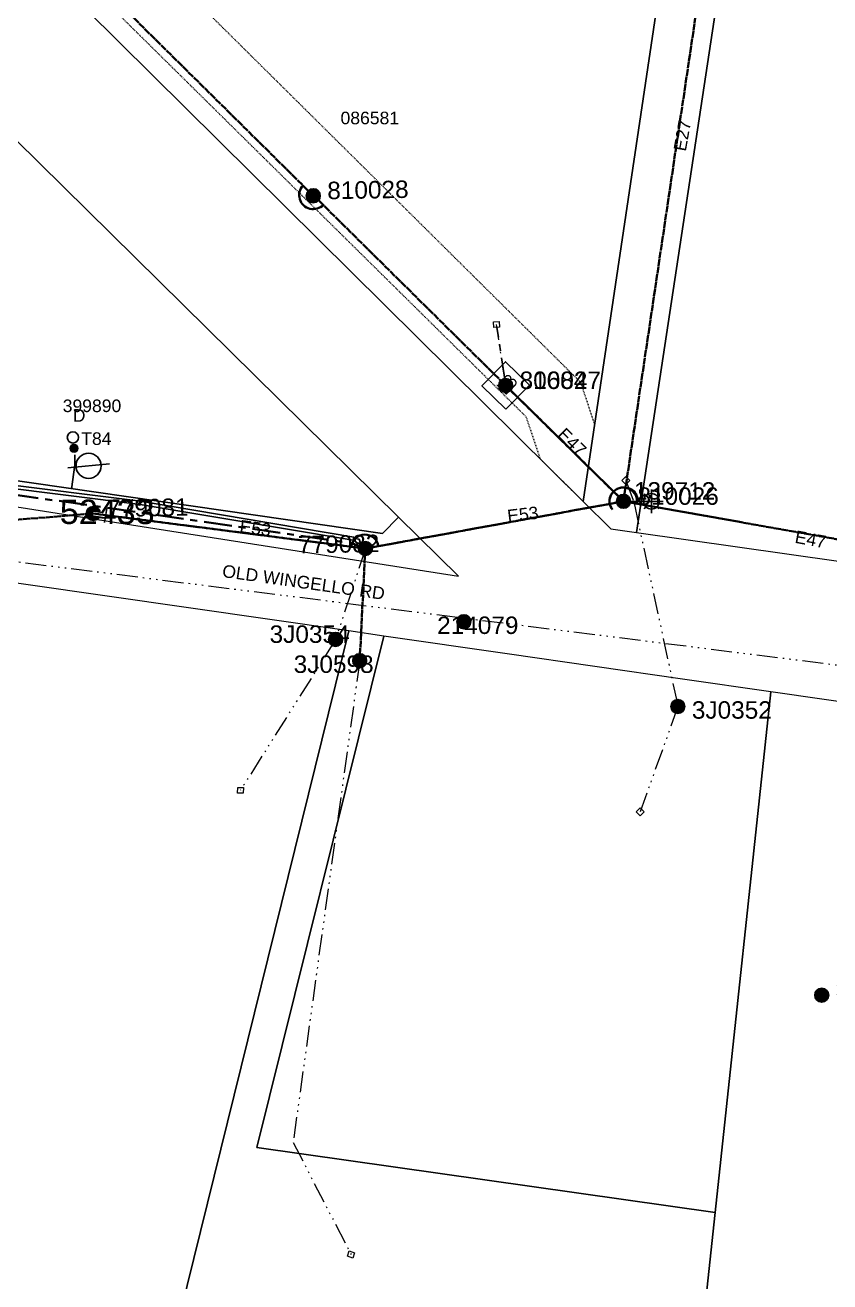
# Model space of a CAD drawing. Header units: metres. Extents: x 244561 to 254068, y 6159332 to 6162744.
# Drawn here: x 251760.8 to 251876.1, y 6162017.4 to 6162197.4 of the extents above; entities that cross this region are included whole.
import ezdxf
from ezdxf.enums import TextEntityAlignment as Align

# ---------------------------------------------------------------- set-up
doc = ezdxf.new("R2010")
doc.units = ezdxf.units.M
for name, pattern in [('Cable Exist OH', [1, 1, 0]), ('Cable Exist UG', [7, 4, -1, 1, -1]), ('DASHED', [19.05, 12.7, -6.35]), ('HIDDEN2', [0.1875, 0.125, -0.0625]), ('PHANTOMX2', [6.6, 3, -0.75, 0.2, -0.75, 0.2, -0.75, 0.2, -0.75])]:
    doc.linetypes.add(name, pattern=pattern)
doc.layers.get('0').update_dxf_attribs({"color": 6})
for name, color, linetype, lineweight in [('_User_HV_Exist', 1, 'Continuous', 35), ('_User_LV_Exist', 5, 'Continuous', 35), ('Cadastre Developer_SP_NEW', 92, 'Continuous', 15), ('Cadastre Land Parcels_SP_EXT', 118, 'Continuous', 15), ('Cadastre Other Property_SP_EXT', 138, 'DASHED', 15), ('Cadastre Roads_SP_EXT', 218, 'Continuous', 15), ('Mains_HV_EXT', 13, 'Continuous', 25), ('Mains_LV_EXT', 163, 'Continuous', 25), ('Mains_SL_EXT', 131, 'Continuous', 25), ('Services_SP_EXT', 42, 'PHANTOMX2', 20)]:
    doc.layers.add(name, color=color, linetype=linetype, lineweight=lineweight)
for name, color, linetype in [('Duct_SP_EXT', 30, 'Continuous'), ('Equip_SP_HV_EXT', 7, 'Continuous'), ('Equip_SP_SL_EXT', 7, 'Continuous'), ('SupportsOH_SP_TR_HV_LV_SL_EXT', 7, 'Continuous'), ('Trench_SP_EXT', 7, 'Continuous')]:
    doc.layers.add(name, color=color, linetype=linetype)
doc.styles.add('HVSW_LABEL', font='arial.ttf', dxfattribs={"height": 3.5})
doc.styles.add('iecARIAL', font='arial.ttf', dxfattribs={"height": 2})
doc.styles.add('POLE_LABEL', font='arial.ttf', dxfattribs={"height": 2})
doc.styles.add('SL_LABEL', font='arial.ttf', dxfattribs={"height": 2})
doc.styles.get("Standard").update_dxf_attribs({"font": 'arial.ttf'})

# ---------------------------------------------------------------- blocks, each defined once
blk = doc.blocks.new('DUCT_EXT')
blk.add_circle((0, 0.8), 0.8)
at = {"flags": 1}
blk.add_attdef('Z', (0, 0), '', height=0.2, dxfattribs=at)
at = {"flags": 9}
for tag, p in [('DUCT_CODE', (0, 0)), ('XSECT_TYPE', (0, -0.2)), ('STATE', (0, -0.6)), ('FB_REFERENCE', (0, -0.4)), ('NOTES', (0, -0.8))]:
    blk.add_attdef(tag, text='', height=0.2, dxfattribs=at).set_placement(p, align=Align.MIDDLE_LEFT)
blk = doc.blocks.new('SL_LANTERN_EXT')
at = {"flags": 9}
for tag, p in [('LRATECODE', (-7.4, 0)), ('LOUTREACHVOCAB', (-7.2, 0)), ('LOUTREACH', (-7, 0)), ('LANTNUMBER', (-6.6, 0)), ('LNEW', (-6.4, 0)), ('LMASTVOCAB', (-6.2, 0)), ('LMAST', (-6, 0)), ('LLAMPVOCAB', (-5.8, 0)), ('LLAMP', (-5.6, 0)), ('LEXIST', (-5.4, 0)), ('LCHARGE3PERCENT', (-5.2, 0)), ('LCHARGE3', (-5, 0)), ('LCHARGE2PERCENT', (-4.8, 0)), ('LCHARGE2', (-4.6, 0)), ('LCHARGE1PERCENT', (-4.4, 0)), ('LCHARGE1', (-4.2, 0)), ('LCATEGORY', (-4, 0)), ('LBRACKETVOCAB', (-3.8, 0)), ('LBRACKET', (-3.6, 0)), ('LKINGHEIGHT', (-3.4, 0)), ('CREPLACE', (-3.2, 0)), ('CREMOVE', (-3, 0)), ('CNUMBER', (-2.8, 0)), ('CNEW', (-2.6, 0)), ('CEXIST', (-2.4, 0)), ('USAGE', (-2.2, 0)), ('STATE', (-2, 0)), ('OWNED_BY', (-1.8, 0)), ('ORIENTATION', (-1.6, 0)), ('OPERATING_VOLTAGE', (-1.4, 0)), ('NO_PHASES', (-1.2, 0)), ('LANTERN_TYPE', (-1, 0)), ('LANTERN_PURPOSE', (-0.8, 0)), ('CONTROL_TYPE', (-0.6, 0)), ('CONSTRUCTED_VOLTAGE', (-0.4, 0))]:
    blk.add_attdef(tag, text='', height=0.001, rotation=270, dxfattribs=at).set_placement(p, align=Align.MIDDLE_LEFT)
at = {"style": 'SL_LABEL', "flags": 9}
blk.add_attdef('STREET_CODE', text='', height=0.001, rotation=270, dxfattribs=at).set_placement((0, 0), align=Align.MIDDLE_LEFT)
at = {"flags": 1}
blk.add_attdef('Z', (0, 0), '', height=0.001, rotation=270, dxfattribs=at)
at = {"width": 0.9}
blk.add_attdef('LNUMBER', text='', height=1, dxfattribs=at).set_placement((7, -1), align=Align.MIDDLE_LEFT)
at = {"flags": 9}
for tag, p in [('LREMOVE', (0, -7.6)), ('LREPLACE', (0, -7.8)), ('LTYPE', (0, -8)), ('LTYPEVOCAB', (0, -8.2)), ('LEGEND', (0, -8.4)), ('SUBURB', (0, -8.6)), ('STREETNAME', (0, -8.8)), ('LOCATION', (0, -9)), ('NOTES', (0, -9.2)), ('MAINTAINED_BY', (0, -9.86))]:
    blk.add_attdef(tag, text='', height=0.001, dxfattribs=at).set_placement(p, align=Align.MIDDLE_LEFT)
blk.add_attdef('OPERATED_BY', (0, -9.61), '', height=0.001, dxfattribs=at)
blk.add_wipeout([(5.69, 0), (5.06, -1.06), (4, -1.69), (2.94, -1.06), (2.31, 0), (2.94, 1.06), (4, 1.69), (5.06, 1.06)])
for p, q in [((0, 0), (4, 0)), ((2.94, 1.06), (3.2, 0.8)), ((4, 1.69), (4, 0)), ((5.06, 1.06), (4.8, 0.8)), ((2.94, -1.06), (3.2, -0.8)), ((4, 0), (5.69, 0)), ((4, 0), (4, -1.69)), ((5.06, -1.06), (4.8, -0.8))]:
    blk.add_line(p, q)
blk.add_circle((4, 0), 1.12)
blk = doc.blocks.new('CCP_EXT')
at = {"flags": 9}
for tag, p in [('STATE', (0, -1.8)), ('LIFE_SUPPORT', (0, -1.6)), ('NOTES', (0, -2))]:
    blk.add_attdef(tag, text='', height=0.2, dxfattribs=at).set_placement(p, align=Align.MIDDLE_LEFT)
blk.add_wipeout([(0, 0.57), (0.57, 0), (0, -0.57), (-0.57, 0)])
blk.add_lwpolyline([(-0.57, 0), (0, 0.57), (0.57, 0), (0, -0.57), (-0.57, 0)])
at = {"flags": 1}
blk.add_attdef('Z', (0, 0), '', height=0.2, dxfattribs=at)
at = {"flags": 9}
for tag, p in [('CCP_TYPE', (0, 0)), ('CONSTRUCTED_VOLTAGE', (0, -0.2)), ('OPERATING_VOLTAGE', (0, -0.6)), ('ORIENTATION', (0, -0.8)), ('OWNED_BY', (0, -1)), ('NO_PHASES', (0, -0.4)), ('USAGE', (0, -1.2)), ('LEGEND', (0, -1.4))]:
    blk.add_attdef(tag, text='', height=0.2, dxfattribs=at).set_placement(p, align=Align.MIDDLE_LEFT)
blk = doc.blocks.new('POLE_EXT')
blk.add_hatch(color=256).paths.add_polyline_path([(-1, 0, 1), (1, 0, 1)])
blk.add_lwpolyline([(-1, 0, 1), (1, 0, 1)], format="xyb", close=True)
at = {"flags": 8}
blk.add_attdef('pNumber', text='', height=2, dxfattribs=at).set_placement((2.5, 2.5), align=Align.MIDDLE_CENTER)
at = {"style": 'POLE_LABEL', "flags": 9}
for tag, p in [('STRUCTURE_PLANT_NUMBER', (1.35, 0.03)), ('STREET_CODE', (1.35, -0.2))]:
    blk.add_attdef(tag, text='', height=0.2, dxfattribs=at).set_placement(p, align=Align.MIDDLE_LEFT)
at = {"flags": 9}
for tag, p in [('OWNED_BY', (1.35, -0.4)), ('SPECIAL_USE', (1.35, -0.8)), ('STATE', (1.35, -1)), ('cLV', (1.35, -1.4)), ('hDepth', (1.35, -1.6)), ('hDia', (1.35, -1.8)), ('PARENT', (1.35, -0.6)), ('USAGE', (1.35, -1.2)), ('cHV', (1.35, -2)), ('cLinedev', (1.35, -3.4)), ('LBRACKET', (1.35, -2.2)), ('LExisting', (1.35, -2.4)), ('LANTNUMBER', (1.35, -2.6)), ('LOther', (1.35, -2.8)), ('LRemove', (1.35, -3)), ('LEGEND', (1.35, -3.2)), ('LOCATION', (1.35, -3.6)), ('pExisting', (1.35, -3.8)), ('pFooting', (1.35, -4.4)), ('pNew', (1.35, -4.6)), ('pRelocate', (1.35, -5)), ('pRemove', (1.35, -5.2)), ('pReplace', (1.35, -5.4)), ('PFNUMBER', (1.35, -4)), ('NEWPFNUMBER', (1.35, -4.2)), ('pStay', (1.35, -5.6)), ('pType', (1.35, -5.8)), ('cspan', (1.35, -6)), ('STREETNAME', (1.35, -6.2)), ('SUBURB', (1.35, -6.4)), ('OPERATED_BY', (1.36, -7.01)), ('NOTES', (1.35, -6.6)), ('MAINTAINED_BY', (1.36, -6.81))]:
    blk.add_attdef(tag, text='', height=0.2, dxfattribs=at).set_placement(p, align=Align.MIDDLE_LEFT)
at = {"flags": 1}
blk.add_attdef('Z', (1.35, -7.33), '', height=0.2, dxfattribs=at)
blk = doc.blocks.new('HV_ABS_CLOSED_EXT')
blk.add_line((-3, 6.87), (3, 6.87))
blk.add_circle((0, 6.87), 1.8)
at = {"style": 'HVSW_LABEL'}
for tag, height, flags, p in [('ASSET_NUM', 3.5, 8, (2, 2)), ('STREET_CODE', 0.2, 9, (0, -0.2))]:
    blk.add_attdef(tag, text='', height=height, dxfattribs=dict(at, flags=flags)).set_placement(p, align=Align.MIDDLE_LEFT)
at = {"flags": 1}
blk.add_attdef('Z', (0, 0), '', height=0.2, dxfattribs=at)
at = {"flags": 9}
for tag, p in [('ACTUAL_STATUS', (0, -0.4)), ('CONSTRUCTED_VOLTAGE', (0, -0.6)), ('OPERATING_VOLTAGE', (0, -1)), ('ORIENTATION', (0, -1.2)), ('OWNED_BY', (0, -1.4)), ('STATE', (0, -1.6)), ('SWITCH_TYPE', (0, -1.8)), ('NO_PHASES', (0, -0.8)), ('STREETNAME', (0, -2.6)), ('SUBURB', (0, -2.8)), ('USAGE', (0, -2)), ('LEGEND', (0, -2.2)), ('LOCATION', (0, -2.4)), ('NOTES', (0, -3))]:
    blk.add_attdef(tag, text='', height=0.2, dxfattribs=at).set_placement(p, align=Align.MIDDLE_LEFT)
blk = doc.blocks.new('HV_LOAD_BREAK_EXT')
blk.add_lwpolyline([(-2.4, -2.4), (2.4, -2.4), (2.4, 2.4), (-2.4, 2.4)], close=True)
at = {"insert": (-1.1, 0.99), "char_height": 2, "width": 2.9628, "attachment_point": 1}
blk.add_mtext('{\\Fisocp|c0;LB}', dxfattribs=at)
for tag, height, flags, p in [('ASSET_NUM', 2.5, 8, (2, 2)), ('STREET_CODE', 0.2, 9, (1.5, 0)), ('ACTUAL_STATUS', 0.2, 9, (1.5, -0.2)), ('CONSTRUCTED_VOLTAGE', 0.2, 9, (1.5, -0.4)), ('OPERATING_VOLTAGE', 0.2, 9, (1.5, -0.8)), ('ORIENTATION', 0.2, 9, (1.5, -1)), ('OWNED_BY', 0.2, 9, (1.5, -1.2)), ('OPERATED_BY', 0.2, 9, (1.5, -1.4)), ('STATE', 0.2, 9, (1.5, -1.8)), ('NO_PHASES', 0.2, 9, (1.5, -0.6)), ('MAINTAINED_BY', 0.2, 9, (1.5, -1.6)), ('SWITCH_TYPE', 0.2, 9, (1.5, -2)), ('STREETNAME', 0.2, 9, (1.5, -2.8)), ('SUBURB', 0.2, 9, (1.5, -3)), ('Z', 0.2, 1, (1.5, -3.6)), ('USAGE', 0.2, 9, (1.5, -2.2)), ('LEGEND', 0.2, 9, (1.5, -2.4)), ('LOCATION', 0.2, 9, (1.5, -2.6)), ('NOTES', 0.2, 9, (1.5, -3.2)), ('LABEL_ALIGNMENT', 0.2, 9, (1.5, -3.4))]:
    blk.add_attdef(tag, text='', height=height, dxfattribs=dict(flags=flags)).set_placement(p, align=Align.MIDDLE_LEFT)
blk = doc.blocks.new('End Shackle_EXT')
at = {"flags": 9}
for tag, p in [('USAGE', (0, -1.4)), ('NOTES', (0, -1.6))]:
    blk.add_attdef(tag, text='', height=0.2, dxfattribs=at).set_placement(p, align=Align.MIDDLE_LEFT)
blk.add_wipeout([(0, 0.25), (1.81, 0.25), (1.82, -0.25), (0, -0.25)])
blk.add_line((1.81, -1), (1.81, 1))
at = {"flags": 1}
blk.add_attdef('Z', (0, 0), '', height=0.2, dxfattribs=at)
at = {"flags": 9}
for tag, p in [('CONNECTOR_TYPE', (0, 0)), ('CONSTRUCTED_VOLTAGE', (0, -0.2)), ('OPERATING_VOLTAGE', (0, -0.6)), ('ORIENTATION', (0, -0.8)), ('OWNED_BY', (0, -1)), ('STATE', (0, -1.2)), ('NO_PHASES', (0, -0.4))]:
    blk.add_attdef(tag, text='', height=0.2, dxfattribs=at).set_placement(p, align=Align.MIDDLE_LEFT)
blk = doc.blocks.new('CABLE_LARGE_EXT')
h = blk.add_hatch(color=256)
edge = h.paths.add_edge_path()
edge.add_arc((0, 0.55), 0.55, 0, 360)
blk.add_circle((0, 0.55), 0.55)
at = {"flags": 1}
blk.add_attdef('Z', (0, 0), '', height=0.2, dxfattribs=at)
at = {"flags": 9}
for tag, p in [('COND_CODE', (0, 0)), ('STATE', (0, -0.4)), ('XSECT_SIZE', (0, -0.6)), ('FB_REFERENCE', (0, -0.2)), ('NOTES', (0, -0.8))]:
    blk.add_attdef(tag, text='', height=0.2, dxfattribs=at).set_placement(p, align=Align.MIDDLE_LEFT)

msp = doc.modelspace()

# ---------------------------------------------------------------- linework, layer by layer
at = {"layer": '_User_HV_Exist', "linetype": 'Cable Exist OH'}
msp.add_lwpolyline([(251802.122, 6162172.9659), (251761.497, 6162213.1598), (251720.5003, 6162253.4793), (251670.395, 6162302.7298), (251630.041, 6162342.6284)], dxfattribs=at)
at = {"layer": '_User_HV_Exist', "linetype": 'Continuous'}
for points in [[(251800.6618, 6162174.4487, 1.00448471), (251803.5646, 6162171.6789)], [(251845.1401, 6162130.6008, 0.39093992), (251845.0002, 6162128.0219)]]:
    msp.add_lwpolyline(points, format="xyb", dxfattribs=at)
at = {"layer": '_User_LV_Exist', "linetype": 'Continuous'}
for points in [[(251845.1378, 6162130.6007, 0.33865003), (251844.8385, 6162128.1887)], [(251807.5714, 6162122.7197, -0.87500025), (251811.433, 6162122.7746)]]:
    msp.add_lwpolyline(points, format="xyb", dxfattribs=at)
at = {"layer": '_User_LV_Exist', "linetype": 'Cable Exist OH'}
msp.add_lwpolyline([(251809.5812, 6162122.436), (251808.7619, 6162106.3746)], dxfattribs=at)
at = {"layer": 'Cadastre Developer_SP_NEW', "linetype": 'Continuous'}
msp.add_lwpolyline([(251908.6455, 6162043.5288), (251914.1911, 6162095.2315), (251867.6707, 6162101.9279), (251859.6773, 6162027.3549), (251851.1757, 6161948.0454), (251897.5424, 6161939.9101), (251908.6455, 6162043.5288)], close=True, dxfattribs=at)
at = {"layer": 'Cadastre Land Parcels_SP_EXT', "linetype": 'Continuous'}
for points in [[(251869.0105, 6162260.7695), (251872.2515, 6162282.2051), (251859.0788, 6162291.846), (251818.3612, 6162336.0494), (251789.657, 6162357.4409), (251769.5071, 6162199.6715), (251840.8068, 6162129.1616), (251855.4919, 6162227.8911), (251853.5137, 6162228.1843), (251854.6825, 6162236.0325), (251865.028, 6162234.4299), (251869.0105, 6162260.7695)], [(251814.3336, 6162126.954), (251632.504, 6162306.1651), (251611.2525, 6162156.6788), (251616.2355, 6162155.9899), (251615.7992, 6162152.9211), (251812.0169, 6162124.6039), (251814.3336, 6162126.954)], [(251912.4291, 6162255.1371), (251869.0106, 6162260.7695), (251865.0281, 6162234.4298), (251848.4444, 6162124.7416), (251891.829, 6162118.5791), (251912.4291, 6162255.1371)], [(251865.0281, 6162234.4298), (251854.6827, 6162236.0324), (251853.5138, 6162228.1842), (251855.4921, 6162227.8911), (251840.8069, 6162129.1616), (251844.7611, 6162125.2655), (251848.4444, 6162124.7416), (251865.0281, 6162234.4298)], [(251615.7992, 6162152.9211), (251615.5275, 6162151.0101), (251647.4028, 6162146.0117), (251675.6015, 6162141.5899), (251822.9262, 6162118.4847), (251814.3336, 6162126.954), (251812.0169, 6162124.6039), (251615.7992, 6162152.9211)], [(251770.5469, 6161962.1909), (251807.1937, 6162110.6329), (251749.5374, 6162118.9329), (251746.094, 6162114.3611), (251649.5335, 6161983.2975), (251679.8184, 6161961.4405), (251747.8861, 6161953.3256), (251770.5469, 6161962.1909)], [(251859.6773, 6162027.3549), (251794.0482, 6162036.6348), (251812.242, 6162109.9059), (251807.1938, 6162110.6329), (251770.547, 6161962.1909), (251851.1757, 6161948.0454), (251859.6773, 6162027.3549)], [(251867.6707, 6162101.9279), (251855.0277, 6162103.7473), (251829.9125, 6162107.3629), (251812.242, 6162109.9059), (251794.0482, 6162036.6348), (251859.6773, 6162027.3549), (251867.6707, 6162101.9279)], [(251908.6455, 6162043.5288), (251914.1911, 6162095.2315), (251867.6707, 6162101.9279), (251859.6773, 6162027.3549), (251851.1757, 6161948.0454), (251897.5424, 6161939.9101), (251908.6455, 6162043.5288)]]:
    msp.add_lwpolyline(points, close=True, dxfattribs=at)
at = {"layer": 'Duct_SP_EXT'}
for p, q in [((251777.3075, 6162128.7368), (251777.3424, 6162128.9743)), ((251777.3075, 6162128.7368), (251807.8264, 6162123.6157)), ((251777.3773, 6162129.2118), (251777.3424, 6162128.9743)), ((251777.3773, 6162129.2118), (251807.9058, 6162124.0891)), ((251807.9058, 6162124.0891), (251807.8661, 6162123.8524)), ((251807.8264, 6162123.6157), (251807.8661, 6162123.8524))]:
    msp.add_line(p, q, dxfattribs=at)
msp.add_lwpolyline([(251767.9699, 6162135.8634), (251767.9699, 6162134.4205), (251767.48, 6162130.9292)], dxfattribs=at)
at = {"layer": 'Mains_HV_EXT', "linetype": 'Cable Exist OH'}
msp.add_lwpolyline([(251802.122, 6162172.9659), (251761.497, 6162213.1598), (251720.5003, 6162253.4793), (251670.395, 6162302.7298), (251630.041, 6162342.6284)], dxfattribs=at)
at = {"layer": 'Mains_HV_EXT', "linetype": 'Continuous'}
for points in [[(251800.6618, 6162174.4487, 1.00448471), (251803.5646, 6162171.6789)], [(251848.473, 6162128.8506, 0.73865066), (251845.1401, 6162130.6008)], [(251845.1401, 6162130.6008, 0.39093992), (251845.0002, 6162128.0219)]]:
    msp.add_lwpolyline(points, format="xyb", dxfattribs=at)
at = {"layer": 'Mains_LV_EXT', "linetype": 'Continuous'}
for points in [[(251846.8621, 6162131.1768, 0.24146257), (251845.1321, 6162130.5947)], [(251845.1378, 6162130.6007, 0.33865003), (251844.8385, 6162128.1887)], [(251848.4515, 6162128.8427, 0.53701885), (251846.8254, 6162131.1319)], [(251807.5714, 6162122.7197, -0.87500025), (251811.433, 6162122.7746)]]:
    msp.add_lwpolyline(points, format="xyb", dxfattribs=at)
at = {"layer": 'Mains_LV_EXT', "linetype": 'Cable Exist OH'}
msp.add_lwpolyline([(251809.5812, 6162122.436), (251808.7619, 6162106.3746)], dxfattribs=at)
at = {"layer": 'Services_SP_EXT'}
msp.add_lwpolyline([(251809.5812, 6162122.436), (251805.312, 6162109.4261)], dxfattribs=at)
at = {"layer": 'Trench_SP_EXT', "linetype": 'Cable Exist UG'}
msp.add_lwpolyline([(251809.1705, 6162122.3625), (251808.6905, 6162123.7704), (251808.6905, 6162123.7704), (251808.0097, 6162123.8802)], dxfattribs=at)

# ---------------------------------------------------------------- block references
at = {"layer": 'Duct_SP_EXT', "rotation": 89.94548452685707}
for name, p in [('DUCT_EXT', (251768.4713, 6162138.3466)), ('CABLE_LARGE_EXT', (251768.3821, 6162136.7948))]:
    msp.add_blockref(name, p, dxfattribs=at)
at = {"layer": 'Equip_SP_HV_EXT'}
ref = msp.add_blockref('HV_LOAD_BREAK_EXT', (251829.6818, 6162145.7895), dxfattribs=dict(at, rotation=45.41862706478912))
ref.add_attrib('ASSET_NUM', '80684', dxfattribs={"layer": '0', "height": 2.5}).set_placement((251831.6818, 6162146.5395), align=Align.MIDDLE_LEFT)
ref = msp.add_blockref('HV_ABS_CLOSED_EXT', (251770.588, 6162127.4472), dxfattribs=dict(at, rotation=5.610396874763482))
ref.add_attrib('ASSET_NUM', '52433', dxfattribs={"layer": '0', "height": 3.5, "rotation": 359.93997, "style": 'HVSW_LABEL'}).set_placement((251772.588, 6162127.6972), align=Align.MIDDLE_CENTER)
at = {"layer": 'SupportsOH_SP_TR_HV_LV_SL_EXT'}
ref = msp.add_blockref('POLE_EXT', (251802.1184, 6162172.9651), dxfattribs=at)
ref.add_attrib('ASSET_NUM', '810028', dxfattribs={"layer": '0', "height": 2.5, "rotation": 1, "style": 'POLE_LABEL'}).set_placement((251804.1184, 6162173.7151), align=Align.MIDDLE_LEFT)
ref = msp.add_blockref('POLE_EXT', (251829.6818, 6162145.7895), dxfattribs=at)
ref.add_attrib('ASSET_NUM', '810027', dxfattribs={"layer": '0', "height": 2.5, "style": 'POLE_LABEL'}).set_placement((251831.6818, 6162146.5395), align=Align.MIDDLE_LEFT)
ref = msp.add_blockref('POLE_EXT', (251770.588, 6162127.4473), dxfattribs=at)
ref.add_attrib('ASSET_NUM', '779081', dxfattribs={"layer": '0', "height": 2.5, "rotation": 1, "style": 'POLE_LABEL'}).set_placement((251772.588, 6162128.1973), align=Align.MIDDLE_LEFT)
ref = msp.add_blockref('POLE_EXT', (251809.5812, 6162122.4359), dxfattribs=at)
ref.add_attrib('ASSET_NUM', '779082', dxfattribs={"layer": '0', "height": 2.5, "rotation": 1, "style": 'POLE_LABEL'}).set_placement((251811.5812, 6162123.1859), align=Align.MIDDLE_RIGHT)
ref = msp.add_blockref('POLE_EXT', (251805.3121, 6162109.4261), dxfattribs=at)
ref.add_attrib('ASSET_NUM', '3J0354', dxfattribs={"layer": '0', "height": 2.5, "style": 'POLE_LABEL'}).set_placement((251807.3121, 6162110.1761), align=Align.MIDDLE_RIGHT)
ref = msp.add_blockref('POLE_EXT', (251823.6879, 6162111.9505), dxfattribs=at)
ref.add_attrib('ASSET_NUM', '214079', dxfattribs={"layer": '0', "height": 2.5, "style": 'POLE_LABEL'}).set_placement((251825.6879, 6162112.7005), align=Align.TOP_CENTER)
ref = msp.add_blockref('POLE_EXT', (251808.7619, 6162106.3746), dxfattribs=at)
ref.add_attrib('ASSET_NUM', '3J0598', dxfattribs={"layer": '0', "height": 2.5, "style": 'POLE_LABEL'}).set_placement((251810.7619, 6162107.1246), align=Align.TOP_RIGHT)
ref = msp.add_blockref('POLE_EXT', (251854.3594, 6162099.8182), dxfattribs=at)
ref.add_attrib('ASSET_NUM', '3J0352', dxfattribs={"layer": '0', "height": 2.5, "style": 'POLE_LABEL'}).set_placement((251856.3594, 6162100.5682), align=Align.TOP_LEFT)
ref = msp.add_blockref('POLE_EXT', (251874.9635, 6162058.4639), dxfattribs=at)
ref.add_attrib('ASSET_NUM', '308628', dxfattribs={"layer": '0', "height": 2.5, "rotation": 1, "style": 'POLE_LABEL'}).set_placement((251876.9635, 6162059.2139), align=Align.MIDDLE_LEFT)

# ---------------------------------------------------------------- texts
at = {"layer": 'Cadastre Other Property_SP_EXT'}
msp.add_text('086581', height=1.8, dxfattribs=at).set_placement((251806.019, 6162183.2062))
at = {"layer": 'Cadastre Roads_SP_EXT'}
msp.add_text('OLD WINGELLO RD', height=1.8, rotation=351.932847, dxfattribs=at).set_placement((251788.984, 6162118.3748))
at = {"layer": 'Duct_SP_EXT'}
for s, p in [('399890', (251766.2124, 6162141.9825)), ('D', (251767.656, 6162140.6004)), ('T84', (251768.8673, 6162137.2794))]:
    msp.add_text(s, height=1.8, dxfattribs=at).set_placement(p)
at = {"layer": 'Mains_LV_EXT'}
for s, rotation, p in [('E27', 79.968574, (251855.4885, 6162179.2424)), ('E47', 315.500155, (251836.9776, 6162138.62)), ('E53', 6.995381, (251830.0304, 6162126.1755)), ('E53', 352.498868, (251791.4821, 6162124.762)), ('E47', 349.439124, (251871.0176, 6162123.2781))]:
    msp.add_text(s, height=1.8, rotation=rotation, dxfattribs=at).set_placement(p)

# ---------------------------------------------------------------- next in the draw order: block references
at = {"layer": 'Equip_SP_SL_EXT'}
ref = msp.add_blockref('SL_LANTERN_EXT', (251846.5645, 6162129.199), dxfattribs=at)
ref.add_attrib('ASSET_NUM', '139712', dxfattribs={"layer": '0', "height": 2.5, "rotation": 359.950457, "style": 'iecARIAL'}).set_placement((251848.0645, 6162130.699), align=Align.MIDDLE_LEFT)
at = {"layer": 'Services_SP_EXT'}
for p, rotation in [((251828.3697, 6162154.5446), 48.13236564940633), ((251791.681, 6162087.811), 223.2073631932878), ((251807.52, 6162021.321), 296.129302423587)]:
    msp.add_blockref('CCP_EXT', p, dxfattribs=dict(at, rotation=rotation))
msp.add_blockref('CCP_EXT', (251848.944, 6162084.7323), dxfattribs=at)

# ---------------------------------------------------------------- next in the draw order: linework, layer by layer
at = {"layer": '_User_HV_Exist', "linetype": 'Cable Exist OH'}
for points in [[(251802.135, 6162173.0303), (251802.1625, 6162173.0036), (251829.6688, 6162145.8021)], [(251896.295, 6162120.3755), (251896.1751, 6162120.3927), (251846.5644, 6162129.199)]]:
    msp.add_lwpolyline(points, dxfattribs=at)
at = {"layer": '_User_LV_Exist', "linetype": 'Cable Exist OH'}
for points in [[(251846.5644, 6162129.199), (251809.5812, 6162122.436)], [(251896.1751, 6162120.3927), (251846.5644, 6162129.199)]]:
    msp.add_lwpolyline(points, dxfattribs=at)
at = {"layer": 'Cadastre Developer_SP_NEW', "linetype": 'Continuous'}
for points in [[(251912.4291, 6162255.1371), (251869.0106, 6162260.7695), (251865.0281, 6162234.4298), (251848.4444, 6162124.7416), (251891.829, 6162118.5791), (251912.4291, 6162255.1371)], [(251770.5469, 6161962.1909), (251807.1937, 6162110.6329), (251749.5374, 6162118.9329), (251746.094, 6162114.3611), (251649.5335, 6161983.2975), (251679.8184, 6161961.4405), (251747.8861, 6161953.3256), (251770.5469, 6161962.1909)], [(251859.6773, 6162027.3549), (251794.0482, 6162036.6348), (251812.242, 6162109.9059), (251807.1938, 6162110.6329), (251770.547, 6161962.1909), (251851.1757, 6161948.0454), (251859.6773, 6162027.3549)], [(251867.6707, 6162101.9279), (251855.0277, 6162103.7473), (251829.9125, 6162107.3629), (251812.242, 6162109.9059), (251794.0482, 6162036.6348), (251859.6773, 6162027.3549), (251867.6707, 6162101.9279)]]:
    msp.add_lwpolyline(points, close=True, dxfattribs=at)
at = {"layer": 'Cadastre Other Property_SP_EXT', "linetype": 'HIDDEN2'}
msp.add_lwpolyline([(251771.4413, 6162214.5884), (251769.9514, 6162203.1484), (251832.5836, 6162141.3373), (251834.609, 6162135.2907), (251840.807, 6162129.1616), (251842.4496, 6162140.2052), (251840.4573, 6162146.2008), (251771.4413, 6162214.5884)], close=True, dxfattribs=at)
at = {"layer": 'Mains_HV_EXT', "linetype": 'Cable Exist OH'}
for points in [[(251802.135, 6162173.0303), (251802.1625, 6162173.0036), (251829.6688, 6162145.8021)], [(251896.295, 6162120.3755), (251896.1751, 6162120.3927), (251846.5644, 6162129.199)]]:
    msp.add_lwpolyline(points, dxfattribs=at)
at = {"layer": 'Mains_LV_EXT', "linetype": 'Cable Exist OH'}
for points in [[(251846.5644, 6162129.199), (251809.5812, 6162122.436)], [(251896.1751, 6162120.3927), (251846.5644, 6162129.199)]]:
    msp.add_lwpolyline(points, dxfattribs=at)
at = {"layer": 'Mains_SL_EXT', "linetype": 'Cable Exist OH'}
msp.add_lwpolyline([(251846.5644, 6162129.199), (251896.1751, 6162120.3927), (251950.2646, 6162112.7251), (252006.006, 6162104.6011)], dxfattribs=at)
at = {"layer": 'Services_SP_EXT'}
for points in [[(251829.6819, 6162145.7894), (251828.3697, 6162154.5446)], [(251848.0759, 6162128.9206), (251854.3594, 6162099.8182)], [(251805.3121, 6162109.426), (251791.681, 6162087.811)], [(251808.7618, 6162106.3745), (251799.233, 6162037.3831), (251807.5199, 6162021.3211)], [(251854.3594, 6162099.8183), (251848.944, 6162084.7324)]]:
    msp.add_lwpolyline(points, dxfattribs=at)
at = {"layer": 'Trench_SP_EXT', "linetype": 'Cable Exist UG'}
msp.add_lwpolyline([(251829.6818, 6162145.7894), (251828.4342, 6162154.1142)], dxfattribs=at)

# ---------------------------------------------------------------- next in the draw order: block references
at = {"layer": 'Services_SP_EXT'}
msp.add_blockref('CCP_EXT', (251846.9199, 6162132.1779), dxfattribs=at)

# ---------------------------------------------------------------- next in the draw order: linework, layer by layer
at = {"layer": '_User_HV_Exist', "linetype": 'Cable Exist OH'}
msp.add_lwpolyline([(251829.6688, 6162145.8021), (251829.6819, 6162145.7895), (251846.5645, 6162129.1991)], dxfattribs=at)
at = {"layer": '_User_HV_Exist', "linetype": 'Continuous'}
msp.add_lwpolyline([(251848.473, 6162128.8506, 0.73865066), (251845.1401, 6162130.6008)], format="xyb", dxfattribs=at)
at = {"layer": '_User_LV_Exist', "linetype": 'Cable Exist OH'}
for points in [[(251846.5645, 6162129.1991), (251860.77, 6162224.7366)], [(251846.5645, 6162129.1991), (251829.6819, 6162145.7895)]]:
    msp.add_lwpolyline(points, dxfattribs=at)
at = {"layer": '_User_LV_Exist', "linetype": 'Continuous'}
for points in [[(251846.8621, 6162131.1768, 0.24146257), (251845.1321, 6162130.5947)], [(251848.4515, 6162128.8427, 0.53701885), (251846.8254, 6162131.1319)]]:
    msp.add_lwpolyline(points, format="xyb", dxfattribs=at)
at = {"layer": 'Cadastre Developer_SP_NEW', "linetype": 'Continuous'}
msp.add_lwpolyline([(251865.0281, 6162234.4298), (251854.6827, 6162236.0324), (251853.5138, 6162228.1842), (251855.4921, 6162227.8911), (251840.8069, 6162129.1616), (251844.7611, 6162125.2655), (251848.4444, 6162124.7416), (251865.0281, 6162234.4298)], close=True, dxfattribs=at)
at = {"layer": 'Mains_HV_EXT', "linetype": 'Cable Exist OH'}
msp.add_lwpolyline([(251829.6688, 6162145.8021), (251829.6819, 6162145.7895), (251846.5645, 6162129.1991)], dxfattribs=at)
at = {"layer": 'Mains_LV_EXT', "linetype": 'Cable Exist OH'}
for points in [[(251846.5645, 6162129.1991), (251860.77, 6162224.7366)], [(251846.5645, 6162129.1991), (251829.6819, 6162145.7895)]]:
    msp.add_lwpolyline(points, dxfattribs=at)
at = {"layer": 'Services_SP_EXT'}
for points in [[(251171.5359, 6162194.5706), (252522.6936, 6162024.5174)], [(251846.9199, 6162132.1779), (251848.1157, 6162128.9206)]]:
    msp.add_lwpolyline(points, dxfattribs=at)

# ---------------------------------------------------------------- next in the draw order: block references
at = {"layer": 'SupportsOH_SP_TR_HV_LV_SL_EXT'}
ref = msp.add_blockref('POLE_EXT', (251846.5645, 6162129.199), dxfattribs=at)
ref.add_attrib('ASSET_NUM', '810026', dxfattribs={"layer": '0', "height": 2.5, "style": 'POLE_LABEL'}).set_placement((251848.5645, 6162129.949), align=Align.MIDDLE_LEFT)

# ---------------------------------------------------------------- next in the draw order: block references
at = {"layer": 'Mains_LV_EXT', "rotation": 350.9693528731312}
msp.add_blockref('End Shackle_EXT', (251770.588, 6162127.4472), dxfattribs=at)

# ---------------------------------------------------------------- next in the draw order: linework, layer by layer
at = {"layer": '_User_HV_Exist', "linetype": 'Cable Exist OH'}
for points in [[(251770.588, 6162127.4472), (251809.5812, 6162122.436), (251846.5644, 6162129.199)], [(251714.5148, 6162122.9445), (251770.588, 6162127.4472)]]:
    msp.add_lwpolyline(points, dxfattribs=at)
at = {"layer": '_User_LV_Exist', "linetype": 'Cable Exist UG'}
msp.add_lwpolyline([(251710.118, 6162121.5613), (251713.0866, 6162121.1277), (251713.3511, 6162123.1352), (251708.5133, 6162123.827), (251710.2574, 6162137.2247), (251710.2574, 6162137.2247), (251807.6296, 6162123.2111), (251809.5812, 6162122.436)], dxfattribs=at)
at = {"layer": '_User_LV_Exist', "linetype": 'Cable Exist OH'}
msp.add_lwpolyline([(251809.5812, 6162122.436), (251770.588, 6162127.4472)], dxfattribs=at)
at = {"layer": 'Cadastre Developer_SP_NEW', "linetype": 'Continuous'}
for points in [[(251869.0105, 6162260.7695), (251872.2515, 6162282.2051), (251859.0788, 6162291.846), (251818.3612, 6162336.0494), (251789.657, 6162357.4409), (251769.5071, 6162199.6715), (251840.8068, 6162129.1616), (251855.4919, 6162227.8911), (251853.5137, 6162228.1843), (251854.6825, 6162236.0325), (251865.028, 6162234.4299), (251869.0105, 6162260.7695)], [(251814.3336, 6162126.954), (251632.504, 6162306.1651), (251611.2525, 6162156.6788), (251616.2355, 6162155.9899), (251615.7992, 6162152.9211), (251812.0169, 6162124.6039), (251814.3336, 6162126.954)], [(251615.7992, 6162152.9211), (251615.5275, 6162151.0101), (251647.4028, 6162146.0117), (251675.6015, 6162141.5899), (251822.9262, 6162118.4847), (251814.3336, 6162126.954), (251812.0169, 6162124.6039), (251615.7992, 6162152.9211)]]:
    msp.add_lwpolyline(points, close=True, dxfattribs=at)
at = {"layer": 'Duct_SP_EXT'}
for p, q in [((251742.4114, 6162133.142), (251777.3075, 6162128.7368)), ((251742.4807, 6162133.617), (251777.3773, 6162129.2118))]:
    msp.add_line(p, q, dxfattribs=at)
at = {"layer": 'Mains_HV_EXT', "linetype": 'Cable Exist OH'}
for points in [[(251770.588, 6162127.4472), (251809.5812, 6162122.436), (251846.5644, 6162129.199)], [(251714.5148, 6162122.9445), (251770.588, 6162127.4472)]]:
    msp.add_lwpolyline(points, dxfattribs=at)
at = {"layer": 'Mains_LV_EXT', "linetype": 'Cable Exist UG'}
msp.add_lwpolyline([(251710.118, 6162121.5613), (251713.0866, 6162121.1277), (251713.3511, 6162123.1352), (251708.5133, 6162123.827), (251710.2574, 6162137.2247), (251710.2574, 6162137.2247), (251807.6296, 6162123.2111), (251809.5812, 6162122.436)], dxfattribs=at)
at = {"layer": 'Mains_LV_EXT', "linetype": 'Cable Exist OH'}
msp.add_lwpolyline([(251809.5812, 6162122.436), (251770.588, 6162127.4472)], dxfattribs=at)

doc.saveas('drawing.dxf')
